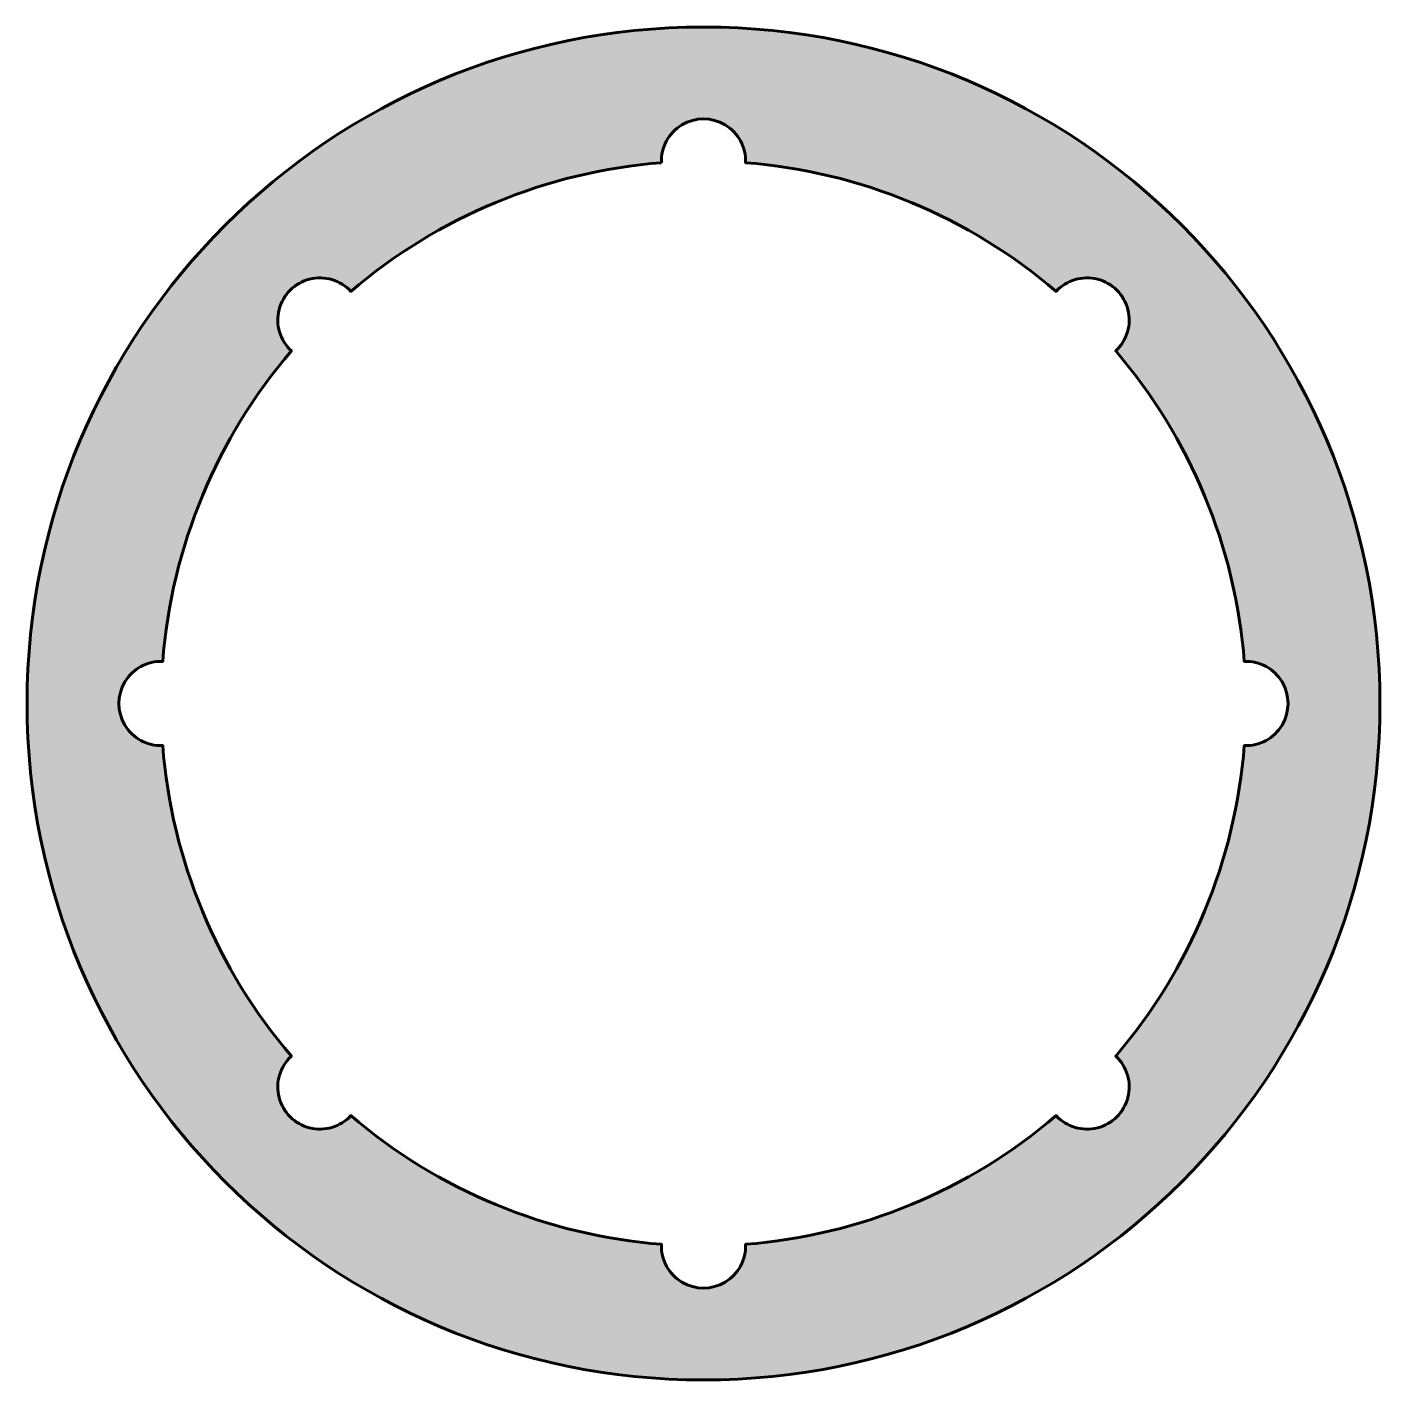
# Model space of a CAD drawing. Header units: inches. Extents: x -22.87 to -20.22, y 0.76 to 3.41.
import ezdxf

# ---------------------------------------------------------------- set-up
doc = ezdxf.new("R2010")
doc.units = ezdxf.units.IN
doc.header["$MEASUREMENT"] = 0
doc.layers.add('Sink', color=7, linetype='Continuous', lineweight=60)

msp = doc.modelspace()

# ---------------------------------------------------------------- hatches: boundary and pattern name
at = {"layer": 'Sink'}
h = msp.add_hatch(color=256, dxfattribs=at)
h.dxf.hatch_style = 1
h.paths.add_polyline_path([(-22.8705, 2.0874, 1), (-20.2205, 2.0874, 1)])
h.paths.add_polyline_path([(-21.6279, 3.1467, -1.039607), (-21.463, 3.1467, -0.158832), (-20.8547, 2.8947, -1.039607), (-20.7381, 2.7781, -0.158832), (-20.4862, 2.1698, -1.039607), (-20.4862, 2.005, -0.158832), (-20.7381, 1.3967, -1.039607), (-20.8547, 1.2801, -0.158832), (-21.463, 1.0281, -1.039607), (-21.6279, 1.0281, -0.158832), (-22.2362, 1.2801, -1.039607), (-22.3528, 1.3967, -0.158832), (-22.6048, 2.005, -1.039607), (-22.6048, 2.1698, -0.158832), (-22.3528, 2.7781, -1.039607), (-22.2362, 2.8947, -0.158832)], flags=16)

# ---------------------------------------------------------------- linework, layer by layer
msp.add_lwpolyline([(-21.6279, 3.1467, 0.158832), (-22.2362, 2.8947, 1.039607), (-22.3528, 2.7781, 0.158832), (-22.6048, 2.1698, 1.039607), (-22.6048, 2.005, 0.158832), (-22.3528, 1.3967, 1.039607), (-22.2362, 1.2801, 0.158832), (-21.6279, 1.0281, 1.039607), (-21.463, 1.0281, 0.158832), (-20.8547, 1.2801, 1.039607), (-20.7381, 1.3967, 0.158832), (-20.4862, 2.005, 1.039607), (-20.4862, 2.1698, 0.158832), (-20.7381, 2.7781, 1.039607), (-20.8547, 2.8947, 0.158832), (-21.463, 3.1467, 1.039607)], format="xyb", close=True, dxfattribs=at)
msp.add_circle((-21.5455, 2.0874), 1.325, dxfattribs=at)

doc.saveas('drawing.dxf')
